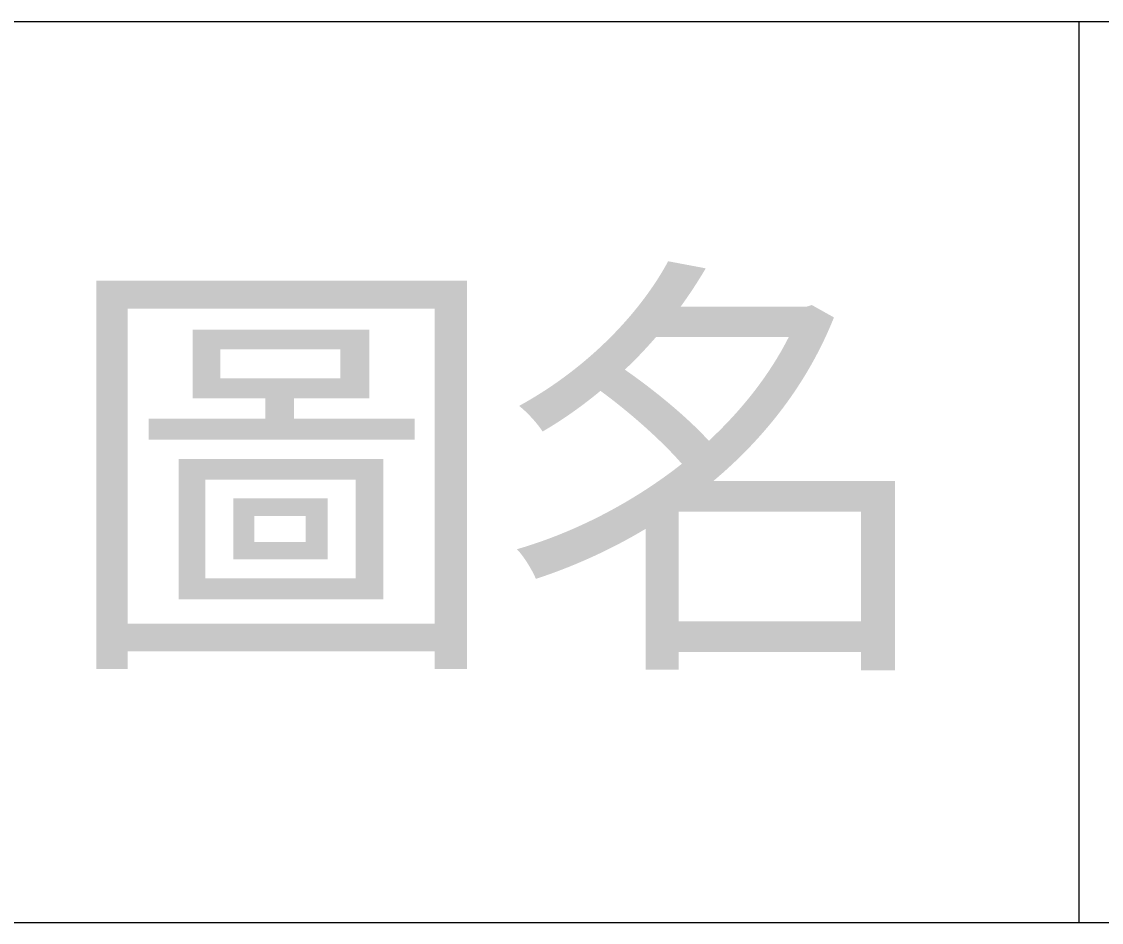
# Model space of a CAD drawing. Header units: millimetres. Extents: x 150 to 4305, y 150 to 3000.
# Drawn here: x 978.9 to 1158.7, y 303.4 to 453.3 of the extents above; entities that cross this region are included whole.
import ezdxf
from ezdxf.enums import TextEntityAlignment as Align

# ---------------------------------------------------------------- set-up
doc = ezdxf.new("R2010")
doc.units = ezdxf.units.MM
doc.header["$LTSCALE"] = 15
doc.layers.add('圖框層', color=7, linetype='Continuous', lineweight=20)
doc.layers.add('標題 (ISO)', color=7, linetype='Continuous', lineweight=40)
doc.styles.add('STSL_56', font='kaiu.ttf')
doc.styles.add('文字型式61', font='kaiu.ttf')
doc.styles.add('文字型式85', font='kaiu.ttf')
doc.styles.add('文字型式88', font='kaiu.ttf')

# ---------------------------------------------------------------- blocks, each defined once
blk = doc.blocks.new('標題欄框 ISO')
at = {"layer": '圖框層', "color": 7}
for p, q in [((85.948, 35.033), (362.948, 35.033)), ((152.948, 25.035), (152.948, 35.033)), ((85.948, 25.035), (202.948, 25.035))]:
    blk.add_line(p, q, dxfattribs=at)
at = {"layer": '圖框層', "color": 7, "style": 'STSL_56'}
blk.add_text('圖名', height=3.5995, dxfattribs=at).set_placement((146.544, 30.034), align=Align.MIDDLE_CENTER)
at = {"layer": '標題 (ISO)'}
for tag, p, height, style in [('視圖比例_001', (286.324, 30.309), 3.5, '文字型式85'), ('材料_001', (243.058, 30.265), 3.5, '文字型式85'), ('狀態_001', (264.725, 30.227), 3.5, '文字型式85'), ('主題_001', (153.013, 28.845), 3.5, '文字型式85'), ('建立日期_001', (286.002, 24.199), 2.5, '文字型式88'), ('標題_001', (217.31, 17.017), 3.5, '文字型式85'), ('設計師_001', (346.741, 16.904), 3.5, '文字型式85'), ('零件號碼_001', (254.624, 17.234), 3, '文字型式61')]:
    blk.add_attdef(tag, p, '', height=height, dxfattribs=dict(at, style=style))
at = {"layer": '標題 (ISO)', "style": '文字型式85'}
blk.add_attdef('工程師', text='', height=3.5, dxfattribs=at).set_placement((312.948, 18.422), align=Align.MIDDLE_CENTER)

msp = doc.modelspace()

# ---------------------------------------------------------------- block references
at = {"xscale": 15, "yscale": 15, "zscale": 15}
msp.add_blockref('標題欄框 ISO', (-1139.219, -72.164), dxfattribs=at)

doc.saveas('drawing.dxf')
